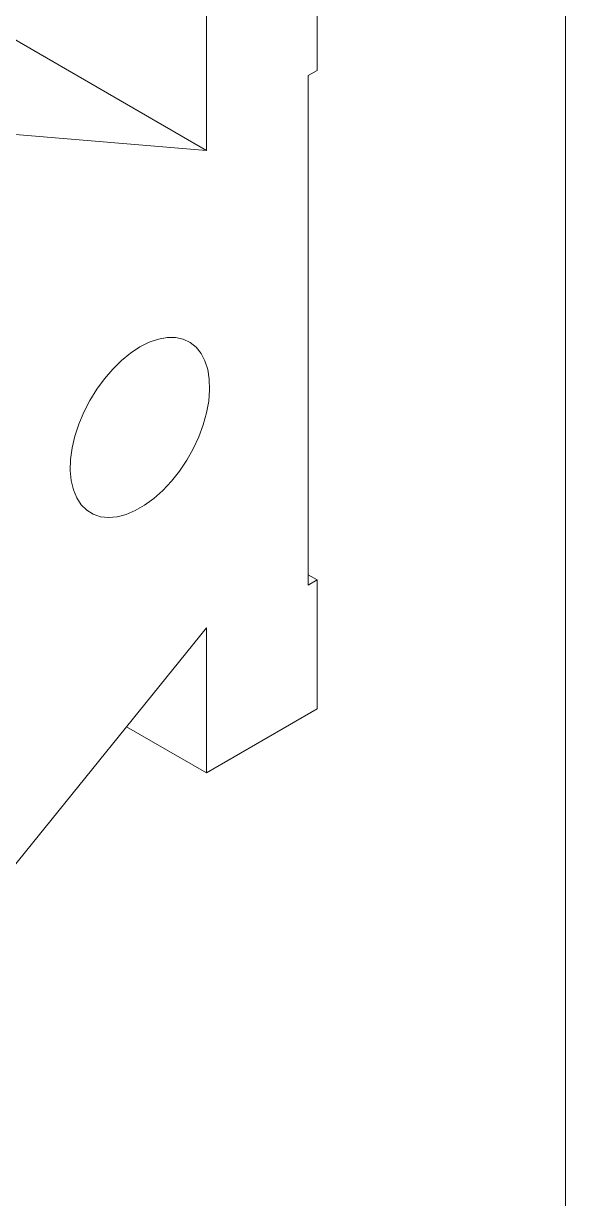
# Model space of a CAD drawing. Header units: millimetres. Extents: x 2 to 278, y 1 to 215.
# Drawn here: x 261.49 to 277.99, y 126.13 to 161.85 of the extents above; entities that cross this region are included whole.
import ezdxf

# ---------------------------------------------------------------- set-up
doc = ezdxf.new("R2010")
doc.units = ezdxf.units.MM

msp = doc.modelspace()

# ---------------------------------------------------------------- linework, layer by layer
at = {"color": 7, "linetype": 'Continuous', "lineweight": 0}
for p, q in [((277.989, 0.903), (277.989, 214.645)), ((187.509, 203.918), (267.058, 157.995)), ((270.426, 164.347), (270.426, 160.427)), ((267.058, 157.995), (267.058, 162.403)), ((270.426, 160.427), (270.156, 160.271)), ((270.156, 160.271), (270.156, 144.778)), ((261.131, 158.483), (267.058, 157.995)), ((270.156, 145.089), (270.426, 144.934)), ((270.156, 144.778), (270.426, 144.934)), ((270.426, 144.934), (270.426, 141.014)), ((267.058, 143.478), (261.131, 136.146)), ((267.058, 139.07), (267.058, 143.478)), ((270.426, 141.014), (267.058, 139.07)), ((264.629, 140.473), (267.058, 139.07))]:
    msp.add_line(p, q, dxfattribs=at)
at = {"color": 7, "linetype": 'Continuous', "lineweight": 0, "flags": 128}
msp.add_lwpolyline([(265.038, 152.02), (264.755, 151.834), (264.477, 151.609), (264.209, 151.347), (263.957, 151.053), (263.723, 150.733), (263.513, 150.393), (263.33, 150.037), (263.177, 149.673), (263.058, 149.308), (262.974, 148.947), (262.927, 148.597), (262.917, 148.264), (262.946, 147.955), (263.011, 147.674), (263.113, 147.428), (263.25, 147.22), (263.418, 147.053), (263.615, 146.932), (263.837, 146.857), (264.081, 146.831), (264.342, 146.854), (264.615, 146.925), (264.896, 147.044), (265.179, 147.208), (265.46, 147.413), (265.733, 147.658), (265.994, 147.936), (266.238, 148.243), (266.461, 148.575), (266.658, 148.924), (266.826, 149.284), (266.962, 149.65), (267.064, 150.014), (267.129, 150.37), (267.158, 150.712), (267.148, 151.034), (267.101, 151.329), (267.017, 151.593), (266.898, 151.821), (266.745, 152.009), (266.562, 152.153), (266.352, 152.251), (266.119, 152.302), (265.866, 152.303), (265.598, 152.256), (265.32, 152.161), (265.038, 152.02)], dxfattribs=at)

doc.saveas('drawing.dxf')
